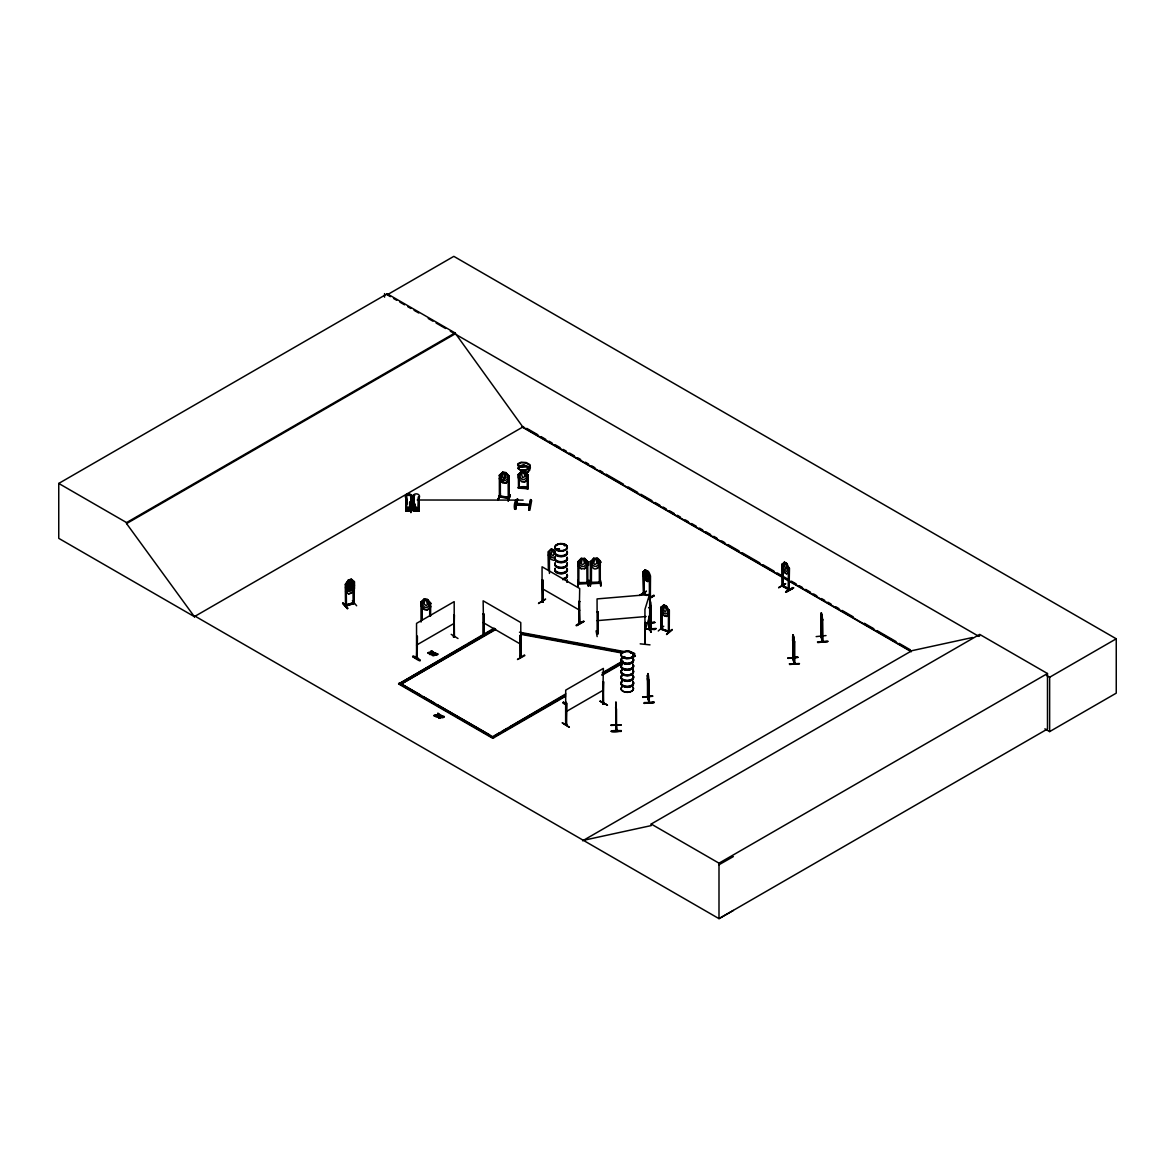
<?xml version="1.0" encoding="UTF-8"?>
<svg xmlns="http://www.w3.org/2000/svg" width="1175" height="1175" viewBox="0 0 1175 1175"><rect width="100%" height="100%" fill="white"/><g stroke="black" fill="none" stroke-linecap="round" stroke-linejoin="round"><path stroke-width="1.5" d="M615.832 704.178L615.95 712.799M616.038 712.27L615.964 715.237L616.008 712.344L615.95 713.122M616.023 703.238L615.847 708.07M650.891 628.816L650.759 606.418M793.125 658.073L794.579 663.758L794.418 641.447L794.094 663.669M822.441 620.121L821.31 612.851L820.928 636.174M345.347 605.962L354.16 603.26L354.072 588.793M353.44 581.757L353.337 603.48M615.847 704.618C615.333 698.89 616.875 705.661 615.817 703.575M649.731 623.147L650.965 628.787M651.317 628.302L650.847 606.535M615.788 711.8C615.612 716.104 615.95 706.718 615.788 710.816M516.618 504.31L529.69 505.059L516.515 504.663L516.633 503.37L529.705 504.281L529.69 505.059L516.515 504.09M529.617 505.544L529.69 504.354M529.705 504.956L516.53 504.604M640.184 643.841L650.01 644.869M615.7 707.13L615.891 705.499L615.906 713.974M615.817 703.678L616.008 702.048M615.979 717.675L615.7 707.027L615.817 714.767M615.979 714.356L616.17 712.726M650.069 603.318L650.304 600.983L650.333 607.416L650.069 604.831M650.201 575.912L649.364 575.265L649.481 595.461M518.146 468.238L520.569 470.25L525.445 470.455L530.351 467.797L530.028 464.698L526.194 462.539L521.157 462.216L517.852 463.714C516.133 467.797 527.972 468.091 518.175 465.932M410.251 508.966L410.942 498.362M417.874 508.966L418.564 498.362M647.88 677.123L648.159 674.773M793.125 638.275L793.389 635.939M821.325 616.361L821.589 614.026M661.026 607.431L661.819 607.666L661.966 629.257M668.737 631.827L668.604 610.104L669.353 610.398L669.236 632.326L660.938 629.139L660.908 607.357L663.684 604.978L666.489 606.065L669.207 610.618L669.148 632.356M346.552 584.078L346.228 587.588M549.327 551.853L548.475 551.618L548.652 569.567M516.633 504.222L516.633 503.517M650.172 599.926L650.392 609.517L650.465 601.806L650.979 607.093M429.888 603.23L429.786 615.744M500.506 475.376L499.478 475.302M518.425 474.494L519.423 474.48L519.218 488.198L519.159 474.318M647.88 696.966L649.32 702.533L649.232 701.181M649.349 702.518L648.747 680.105M792.699 657.413L793.287 658.676L793.11 634.764L794.241 642.035L793.962 641.153M794.212 663.728L792.728 658.088M794.08 663.214L794.535 662.436M822.632 619.533L822.441 641.873L821.266 636.145L822.823 641.814L822.28 619.563M647.631 676.168L647.998 673.716M792.875 637.335L793.228 634.867M821.075 615.421L821.428 612.953M651.347 628.698L650.245 623.22M661.128 628.17L662.054 628.537L660.938 628.346M661.187 628.948L669.353 632.135L669.442 631.342L668.516 631.812M408.18 507.527C407.945 509.965 408.827 506.557 408.988 508.202M416.508 508.731L416.288 507.394M517.499 499.654L515.663 509.348C513.005 510.317 514.503 498.082 517.499 499.654L517.455 498.743M516.398 499.581L514.562 509.245M517.499 498.758L515.663 509.348M528.735 510.185L530.601 499.595L528.735 510.185L529.837 510.258L531.658 500.565L530.557 499.595M524.946 471.439L526.488 477.667L524.344 479.576L522.17 479.444L519.996 477.256L519.996 474.671L521.627 471.381L524.887 471.528L528.236 475.155L524.946 471.439L521.568 471.293L518.366 474.568L518.528 488.154L528.251 488.712L528.177 474.92L527.178 474.817L527.281 488.668M521.641 481.486L524.946 481.779L528.236 478.607L524.931 481.838L521.568 481.633L518.278 477.917L518.278 474.465M518.322 488.08C516.853 486.2 531.614 486.009 527.149 488.638M521.627 471.381L518.263 474.524M523.771 471.968L522.699 471.895L521.641 474.773L522.699 477.696L524.887 476.492L523.786 471.895M527.149 488.08L528.177 487.713M615.817 725.489L616.17 731.129L616.273 703.678M616.552 730.218L616.317 725.372L616.567 731.114L616.493 708.804M520.584 470.264L518.013 468.267M564.382 545.259L565.307 545.479L564.235 545.553M565.013 545.641L564.69 545.347M623.984 656.561L623.308 657.442M624.557 656.693L623.308 656.781L624.924 657.192M630.681 653.021L631.474 652.947L630.652 652.771M630.52 653.08L631.107 653.08M649.893 601.967L650.069 599.808L650.333 601.615M649.79 601.424L650.172 599.793M650.965 610.457L650.583 612.087L649.79 606.579M645.369 622.383L644.899 644.311M648.864 616.493L648.879 629.55L649.775 629.183L649.951 607.504L649.452 629.433M644.884 628.596L654.725 629.594M644.943 644.341L644.943 609.399L649.613 594.256M348.534 583.549L350.429 580.024L352.838 585.679L352.838 588.264L350.943 590.893L349.004 591.495L347.066 590.041L348.476 583.549L345.523 587.897L348.476 590.438L351.457 589.512L354.453 585.223L351.457 582.624L349.474 586.119L348.534 583.549L351.501 582.683M349.474 583.769L348.534 587.001L349.474 589.571L351.413 587.632L350.429 583.476L349.518 583.828M412.645 656.619C427.685 667.106 416.009 654.284 412.645 656.634M569.317 727.222L562.164 722.757L569.214 727.222M645.383 573.312L646.221 570.756M644.943 631.137L649.613 615.994M429.727 653.241C430.887 652.389 430.902 657.501 428.449 652.448L432.606 651.728M648.997 680.868L647.88 673.598L647.66 697.568L647.366 675.155L648.482 685.745M647.366 678.592L648.497 685.862L648.879 684.232M648.497 685.862L648.997 684.32M793.228 645.09L792.611 639.758L793.624 647.028L794.227 645.383M820.943 614.481L821.428 612.836M505.911 472.688L502.606 482.617L505.94 482.954L509.201 479.914M552.177 549.973L551.251 554.13L553.117 556.083L554.086 553.557L552.221 549.929M582.33 558.903L581.258 563.442L582.33 564.764L584.533 563.398L583.417 558.889M594.8 558.727L593.742 563.266L594.8 564.587L597.003 563.222L595.887 558.712M354.307 602.702L353.572 602.951M354.307 603.495L345.714 606.109M499.551 475.111L499.566 497.084L499.551 475.111L500.433 475.464M499.478 478.695L502.606 482.617L499.375 478.71M502.636 472.218L501.064 478.152L503.208 480.457L505.338 480.722L507.453 478.93L507.453 476.345L505.94 472.614L502.606 472.277L499.346 475.317L502.68 472.306L505.867 472.761L509.113 476.286L508.129 476.125L508.246 498.185L508.202 497.069M504.78 473.07L503.708 472.952L502.68 475.758L502.68 477.27L504.78 478.871L505.867 477.667L504.809 473.011M500.447 494.117L497.833 499.683L500.359 494.029M499.962 493.999L498.303 499.625M498.244 499.683L500.433 493.662M499.448 496.041L509.216 497.245M500.359 475.214L500.344 497.201L500.535 496.173M509.113 476.286L509.025 498.259L509.039 476.477L508.232 476.183M505.911 483.028L509.098 479.87M508.188 498.127L508.129 497.113M499.463 496.305L509.113 497.231M510.244 494.866L508.143 500.947L510.288 494.91M508.143 500.947L510.361 495.277M408.797 507.762L408.489 508.819L408.929 507.644M416.493 507.85L416.332 508.819M421.884 602.276L420.914 602.085L420.885 605.595L424.131 609.458L427.436 609.884L430.608 606.755M420.885 605.595L424.19 609.384L427.465 609.825L430.711 606.799M426.305 599.94L425.232 599.793L424.204 602.613L424.204 604.126L426.305 605.727L427.392 604.538L426.334 599.882M427.465 599.485L428.978 605.815L426.863 607.592L424.733 607.313L422.589 604.978L424.16 599.059L427.465 599.485L430.696 603.421M429.639 603.01L430.667 603.172L427.392 599.632L424.131 599.118L420.885 602.143M343.027 603.113C357.494 619.225 332.422 593.067 347.771 608.151M347.286 608.738L343.085 603.054M415.921 507.38L416.273 508.746M648.629 682.499L648.306 683.307L647.631 678.753M784.459 562.091L783.27 567.54L784.812 570.492L786.354 571.388L787.882 570.213L786.736 563.574L784.43 562.238L782.036 564.22L782.212 586.075L789.189 590.026L789.365 568.113L788.484 567.687M527.913 472.321L529.954 469.75L529.367 467.768C526.459 464.815 519.761 463.67 518.219 468.355M778.658 587.808L785.693 583.725M479.606 637.57L486.685 633.589M538.532 603.553L545.611 599.103L538.591 603.216M639.655 595.475L646.338 591.289M663.669 605.14L662.303 610.589L664.125 613.335L665.946 614.04L667.738 612.674L667.738 610.089L666.387 606.183L663.684 604.978M581.199 558.389L579.613 564.529L581.801 566.556L583.99 566.526L586.149 564.441L584.577 558.345L587.911 561.797L587.911 565.248L584.577 568.744L581.199 568.729L577.865 565.337L577.865 561.885L581.199 558.389L584.577 558.404L587.794 561.841L586.839 561.856M596.092 630.857L597.15 636.615M555.011 552.735C555.29 549.21 549.636 547.168 549.812 552.133L549.812 554.717L551.721 557.405L553.616 558.037L555.481 556.612M484.012 614.231L483.131 614.011L484.012 614.231L483.718 636.116L483.131 600.807L520.775 622.544L520.848 657.53L520.378 635.234L520.055 657.075L520.055 656.282L521.024 657.266M484.085 635.22L483.292 634.764M542.439 600.792L542.674 602.143L542.938 580.215L542.057 579.995L542.938 580.215M579.686 622.721L579.598 622.647M579.951 623.293L579.304 601.218L579.069 623.191L579.701 588.513L542.057 566.776L542.057 601.806M643.077 592.876L644.15 593.111L643.166 592.964M644.062 593.816L643.092 593.639M408.18 507.718L408.312 508.114M577.968 585.987L577.703 580.553M577.924 586.354L577.748 580.215M590.438 585.811L590.173 580.377M590.408 586.178L590.232 580.039M782.844 585.576L782.109 585.194L782.814 586.413L783.093 564.485L782.109 564.294M782.374 585.811L789.365 589.85L788.866 588.69M633.957 654.548L635.337 656.017L633.957 655.224L634.544 653.476L630.887 652.874M633.957 655.224L634.544 653.476M649.349 701.725L647.66 696.995M453.947 636.307L453.726 637.129L454.182 614.848L454.431 636.806M566.673 724.05C565.175 723.873 566.952 724.931 566.6 724.887M603.612 703.517L603.363 681.603L602.658 703.766C604.846 703.502 601.717 704.413 603.436 702.518M649.76 594.477L597.062 598.912L597.179 633.913C599.074 634.427 595.417 632.062 598.06 633.207M346.478 583.887L345.435 584.21L345.641 606.168L345.597 584.386L348.417 580.039L351.398 579.128L354.395 581.713L354.453 588.675L351.501 593.023L348.476 593.889L345.582 591.392M345.567 587.779L348.52 590.335L351.354 589.38L354.248 585.106M558.639 549.768L556.832 549.489L558.639 549.21M564.543 545.097L565.043 545.2M623.984 657.471L624.85 657.089M517.94 468.561L519.996 465.667M520.04 465.961L524.212 465.315M587.75 582.741L577.924 582.888L578.996 582.638M600.352 582.536L590.408 582.712L591.48 582.462M647.719 576.147L646.133 576.587L645.383 574.825M524.241 465.462L519.864 465.902M581.243 558.477L577.865 561.885L577.924 583.681L587.75 583.534M590.349 561.768L593.669 558.213L597.047 558.228C608.4 571.535 591.495 547.653 598.618 564.264L596.459 566.35L594.286 566.379L592.082 564.352L593.669 558.213M597.047 568.568C604.714 559.124 597.532 571.314 593.669 568.553L590.349 565.219L590.335 561.709M548.314 555.055L551.192 559.462L554.115 560.431M598.06 632.972L597.179 633.119M649.863 628.61L648.982 628.757M649.863 629.403L648.982 629.521M424.219 599.162L420.988 602.188L421.047 622.06M417.375 657.368L416.934 657.662M416.567 658.25L416.538 623.367L454.182 601.629L454.255 636.542L453.477 636.997L454.431 636.747M453.477 636.997L453.594 636.101M602.658 703.766L603.363 668.399L565.704 690.136L565.63 725.122L566.673 724.843M647.822 581.463L645.369 580.083L643.019 575.309L642.945 571.902L645.413 569.758L644.194 575.221L645.765 578.159L647.322 579.04L648.864 577.865L648.864 575.28L647.704 571.241L645.325 569.802L645.325 580.142L647.748 581.508C655.092 577.938 643.415 560.137 647.748 581.508L650.054 579.334M644.062 575.779L643.812 594.036L643.019 571.858L645.442 569.875M661.731 629.462L661.966 607.548L660.849 607.402L660.849 610.853L663.625 615.377L666.431 616.449L669.207 614.07M660.849 610.853L663.684 615.318L666.489 616.405L669.177 613.952M669.353 610.398L668.413 610.354M668.457 631.283L661.863 628.919L669.148 631.504M666.563 634.192L672.159 629.433L666.622 634.25M672.159 629.756L666.622 634.559M551.251 549.063L548.314 551.604L548.475 569.728M405.874 495.248L405.742 511.037L405.816 495.086L411.191 495.351L411.412 510.993L410.751 495.204M406.403 495.409L407.182 495.395M409.443 495.365L410.222 495.365M410.413 495.365L406.212 495.395M413.835 495.395L414.055 511.052L413.835 495.395L413.086 495.424L413.424 511.052L413.057 495.409L413.688 510.861M414.804 495.395L414.143 495.424M407.358 511.022L406.109 510.831L411.485 510.963L410.809 494.763M409.957 501.989L410.178 510.817M413.35 511.022L419.123 510.963L418.858 497.084M414.114 511.022L413.703 507.673L414.085 508.804L418.315 508.79L418.697 507.644L418.462 510.993M414.349 511.037L414.569 503.752M418.124 510.993L417.801 510.817M578.893 561.929L577.997 561.709L578.893 561.694L578.805 583.696L578.79 582.58L587.867 582.521M599.367 583.123L600.352 582.345M600.352 583.329L590.408 583.505L590.467 561.533L591.524 561.635L591.377 583.461L591.26 582.403L599.441 582.286M436.072 654.637L437.408 653.741C439.083 655.533 433.325 655.165 437.967 654.049M436.072 655.092L437.408 653.741M442.417 717.205L443.753 716.309C445.413 718.101 439.67 717.749 444.312 716.633M442.417 717.661L443.753 716.309M647.469 697.01L648.997 702.621L648.732 680.002M417.169 636.218L416.538 658.323M453.903 637.07L454.431 614.98M451.215 634.353L458 638.524M453.477 636.204L454.505 635.881M417.169 657.956L417.419 636.351M542.057 601.732L542.938 601.952L542.218 601.541M521.024 635.602L520.128 635.381M579.951 601.585L579.069 601.365M644.062 572.166L643.885 594.08L643.43 592.699M649.555 575.515L650.377 575.765L650.377 597.473M650.377 575.765L650.201 597.678L649.481 597.355M520.055 656.517L521.024 656.517L520.363 656.135M524.491 654.96L517.47 659.513L524.843 655.562M576.396 625.027C598.648 613.056 560.974 633.751 583.799 621.56M583.769 621.531L576.793 625.688M643.21 593.742L646.896 595.519M649.628 597.576L653.873 595.182M649.628 598.016L654.211 595.74L648.615 599.074M649.716 598.016L653.932 595.563M566.585 724.946L566.585 703.12L564.455 703.575L563.442 702.209L565.278 703.12L565.748 701.754M566.071 725.21L566.585 703.12M602.907 703.898L603.612 681.75M600.102 701.24L607.504 705.176L600.396 701.123M602.981 703.061L603.7 702.679L602.658 702.973M195.226 616.243L194.463 616.699L58.75 538.341L58.75 483.439L387.221 293.794L455.033 332.936L522.846 426.995L911.095 651.156M387.221 293.794L387.221 294.808L453.829 256.356L1116.25 638.803L1116.25 693.147L1049.642 731.599L1044.883 728.838M58.75 483.439L126.562 522.581L455.033 332.936M733.376 910.449L718.997 918.644L195.138 616.199L194.36 616.64L126.562 523.595L455.033 333.95M194.36 616.64L523.609 426.554M416.538 645.104L454.182 623.367M432.518 652.008L431.078 651.508L431.592 650.73L433.208 652.11L428.831 652.786M427.935 653.212L429.374 652.918M431.078 651.508L432.518 651.552L431.989 652.712M565.528 696.32L492.766 738.326L398.633 683.982L494.132 628.17L495.512 629.638L401.38 683.982L495.512 628.963M398.633 683.982L465.902 645.148M469.031 643.342L492.575 629.756M434.265 715.34L438.657 714.694L437.923 713.313L439.656 714.371L434.794 715.487C429.859 715.399 442.902 717.396 438.51 713.93M783.093 564.485L782.212 564.264M785.957 563.574L786.736 566.967L785.957 569.361L784.43 565.63L785.179 563.119L786.031 563.53M786.736 563.574L784.386 562.135M565.748 693.926L492.766 736.74M602.232 672.864L622.853 660.952M494.352 735.829L499.111 733.082M502.283 731.247L507.042 728.5M510.214 726.664L564.162 695.527M603.818 672.629L606.99 670.793M610.163 668.972L622.853 661.643M398.633 683.307L492.766 737.65L565.528 695.644M602.011 674.567L622.633 662.671M632.165 657.178L635.337 655.342M602.011 675.258L622.633 663.346M632.165 657.853L635.337 656.017M789.101 590.041L789.365 568.113M789.057 571.696L786.78 573.855L784.503 572.357C779.671 560.872 783.035 573.65 786.736 573.738M565.865 703.854A1.645 0.955 0 0 1 564.969 704.016L563.207 703.326L563.442 702.209M782.212 585.209L789.189 589.233M565.704 711.874L603.363 690.136M788.719 571.358L788.484 589.703L788.396 567.657L789.115 568.245M789.438 589.101L783.167 585.693M786.178 592.2C809.267 579.216 769.977 600.381 793.243 588.146M785.825 591.583L792.89 587.529M792.905 587.882L785.884 591.994M582.624 840.801L911.873 650.7L972.533 637.511M583.387 840.345L651.2 825.599L651.2 824.027L979.671 634.383L1047.483 673.525L1047.483 728.999L718.997 918.644L718.997 863.17L1047.483 673.525M979.671 635.954L978.907 636.409L450.304 331.218M1046.499 675.434L1049.642 677.255L1116.25 638.803M718.997 864.756L733.376 856.56M519.291 487.375L518.351 487.317L519.365 487.155M518.469 487.889L528.089 488.477M520.716 469.927L525.152 470.044L529.631 467.621L529.293 464.874L525.901 462.965M346.449 584.195L345.523 584.445M524.153 465.535L526.87 466.357M353.176 602.995L345.347 605.184L353.925 602.481M346.331 605.933L346.228 591.201M499.551 496.849L509.216 498.038M500.344 497.201L500.344 496.114M509.01 498.229L499.478 497.04M566.291 724.711L566.335 702.973M557.376 549.268L557.317 549.503M557.802 549.577L558.771 549.489M793.228 658.69L792.626 636.395M416.89 658.441L416.787 636.718M418.77 510.802L418.462 496.775M419.093 510.978L418.506 496.937M526.797 466.357L529.22 469.677L527.399 471.998L524.006 473.055L527.928 472.321M348.417 580.039L347.066 586.589L349.004 588.043L350.943 587.441L352.838 584.812L351.413 579.275L348.461 580.112L345.435 584.21M353.558 603.715L353.278 581.801L354.395 581.713M354.233 581.728L353.278 581.801M351.457 582.785L348.52 583.623L345.67 587.955M351.501 593.023L348.52 593.933M352.382 600.66L356.642 605.771M431.915 653.168L433.267 652.081L431.078 651.053M649.658 629.462L649.731 575.398M483.292 635.558L484.1 635.983M579.231 622.118L580.039 622.544M661.334 628.214L661.334 629.007L661.217 607.269M586.898 582.506L586.986 583.578L586.81 561.562L587.779 561.768M587.823 583.549L587.764 561.577M600.293 583.373L600.249 561.4L599.309 561.371L599.353 583.402M649.584 628.419L648.762 628.933M600.072 701.24L607.108 704.941M597.913 611.837L597.018 611.925L597.957 612.043L597.869 633.81L597.957 612.043M648.82 607.563L649.76 607.681L648.864 607.754M820.811 614.393L820.855 636.307L822.412 641.814M821.487 614.026L821.736 622.559L821.075 618.006M651.141 632.106L649.085 626.466L651.082 632.062M822.764 620.048L821.824 614.775M821.31 623.191L820.914 617.83L821.942 625.115M822.309 623.484L821.927 624.997M826.025 635.572L816.155 636.6M794.564 641.961L793.228 634.75M827.626 641.726C796.87 643.166 848.717 639.303 817.756 642.593M793.624 647.028L793.125 645.046M787.94 658.367L797.825 657.486M794.491 662.436L793.992 663.273M648.497 675.522L648.218 681.206L647.88 678.636M789.468 663.758L799.426 663.655L789.482 663.831M789.556 664.507L799.426 663.625M652.595 696.026L642.725 697.348L652.58 696.026M642.637 697.025L652.58 696.32M649.305 702.077L647.88 673.598M644.311 703.34L654.181 702.444L644.311 703.37L644.238 702.591L654.181 702.488M644.238 703.047L654.123 702.195M597.062 620.65L646.118 616.523M557.626 548.857L558.492 549.107M624.233 657.589L623.352 657.324M591.333 561.753L590.467 561.533M650.069 610.148L650.465 612.087L650.979 610.545M646.632 622.897L654.901 622.309L646.647 623.337M646.573 623.029L654.901 622.618M649.893 623.705L650.172 622.383M651.317 627.509L650.759 628.346L651.2 606.506M656.105 628.463L646.191 629.183L656.164 628.757M643.342 593.492L643.415 575.412M542.644 602.099L542.688 580.347M579.422 622.97L579.304 601.218M579.774 623.499L579.422 622.177M483.718 635.322L483.057 634.911L484.012 635.146M782.447 585.855L782.447 564.117M782.8 586.369L782.756 564.661M582.33 558.962L583.417 558.947M594.8 558.801L595.887 558.771M599.309 561.679L600.249 561.591M587.823 580.406L588.558 586.281L587.75 580.068M600.293 580.23L601.027 586.105L600.293 579.936M600.352 583.138L590.584 583.505M616.053 703.869L615.979 710.904M615.817 706.689L615.935 709.876L616.038 708.657M615.788 715.854L615.817 707.027M611.088 725.078L621.09 724.843L611.103 725.43M611.088 725.122L621.09 725.137M621.325 730.6C613.849 733.538 602.848 730.013 621.325 730.644M621.34 731.291L611.352 731.129M411.103 509.23L410.707 510.361L406.491 510.391L406.08 507.673L406.153 510.846L405.816 494.793M407.843 507.864C409.194 503.825 407.549 515.825 409.37 507.864M415.465 507.864C416.817 503.825 415.186 515.825 416.993 507.864M406.462 507.673L406.462 508.804L410.677 508.79C411.456 499.728 410.897 526.283 410.545 502.298M406.095 509.127L411.074 508.922M413.718 509.127L418.711 508.922M413.732 509.26L414.114 510.391L418.344 510.361L418.726 509.23M417.184 500.007L523.125 500.109M435.161 715.355C439.479 715.825 438.29 714.694 437.923 713.313M416.787 657.662L417.242 657.119M528.735 509.289L529.014 510.097L530.733 500.359M600.205 582.315L600.205 583.108M525.93 462.95L521.406 462.671L518.469 464.008L518.718 465.961M578.115 583.681L587.867 583.314M502.68 482.47L505.896 482.866M526.503 466.872L521.906 467.312M519.482 632.209L623.763 651.479M523.066 633.56L550.047 638.539M553.645 639.2L562.634 640.86M566.232 641.535L569.816 642.196M573.415 642.857L582.403 644.517M586.002 645.192L607.578 649.173M611.176 649.834L620.165 651.493M520.687 633.619L623.176 652.551M520.687 634.294L621.369 652.903M650.612 631.709L649.085 626.011M407.137 510.846L405.742 511.037M600.322 580.274L600.543 585.693M587.838 580.45L588.073 585.87M551.237 549.224L554.071 550.164M794.183 662.92L792.89 658.147M483.615 636.116L483.762 614.378M649.834 623.734L650.127 610.486M649.981 596.856L649.981 597.649M646.133 570.8L647.719 574.634M646.367 591.245L639.714 595.167M646.896 594.947L643.885 593.522L646.647 595.093M542.938 601.13L542.086 600.998M542.938 601.952L542.292 579.848M484.012 635.939L483.512 634.808M565.953 703.487L565.836 703.296A1.645 0.955 0 0 1 564.969 703.561L562.913 702.518M417.492 657.486L416.934 658.455M387.221 294.808L390.379 296.629M393.537 298.45L396.695 300.271M399.838 302.093L404.567 304.824M407.725 306.646L410.883 308.467M414.041 310.288L418.77 313.02M428.229 318.484L432.958 321.216M436.116 323.037L445.575 328.486M526.782 428.376L537.871 434.779M541.043 436.615L545.802 439.362M548.96 441.183L552.133 443.019M555.305 444.84L560.064 447.587M563.236 449.423L566.394 451.259M569.567 453.08L574.325 455.827M577.498 457.663L580.656 459.484M585.414 462.23L588.587 464.066M591.759 465.887L594.917 467.723M599.676 470.47L602.848 472.291M606.021 474.127L623.455 484.188M628.199 486.935L637.717 492.428M640.874 494.249L651.978 500.653M655.136 502.489L659.895 505.235M663.067 507.057L666.24 508.893M669.412 510.728L674.156 513.46M677.329 515.296L680.501 517.132M685.245 519.864L688.418 521.7M691.59 523.536L696.349 526.283M699.522 528.104L702.679 529.94M705.852 531.761L710.611 534.508M713.783 536.343L716.941 538.165M721.7 540.911L724.872 542.747M728.045 544.568L739.134 550.972M742.306 552.808L759.74 562.869M762.898 564.705L774.002 571.109M777.16 572.93L788.263 579.348M791.421 581.17L796.18 583.916M799.352 585.752L802.525 587.573M805.697 589.409L810.442 592.156M813.614 593.977L816.787 595.813M821.531 598.56L824.703 600.381M827.876 602.217L831.048 604.038M835.807 606.785L838.965 608.621M842.137 610.442L853.226 616.86M864.33 623.264L873.833 628.742M877.005 630.578L896.026 641.55M899.183 643.386L910.287 649.79M521.803 426.848L911.33 651.743M785.385 583.623L778.731 587.471M542.057 588.513L579.701 610.251M483.131 622.544L520.775 644.282M427.935 652.757L430.652 654.284M651.2 824.027L718.997 863.17M401.586 684.1L420.4 694.968M423.543 696.775L434.53 703.12M437.658 704.927L489.432 734.816M434.265 715.781L436.571 717.117M668.413 632.033L668.604 610.104M794.535 663.229L794.418 641.447M483.116 635.778L483.366 613.864M505.94 472.614L509.172 476.521M822.294 641.756L822.177 619.298M650.847 627.949L650.245 623.176M786.853 563.471L789.13 568.318M615.847 725.886L615.92 703.575M792.875 639.92L793.536 644.473L793.448 636.571L793.448 642.358L793.125 639.788M821.325 617.874L821.648 620.444L821.648 614.657M414.555 508.981L413.85 498.391A3.334 2.717 -1.1 0 1 413.864 494.66A3.334 2.717 -1.1 0 1 418.564 494.631A3.334 2.717 -1.1 0 1 418.564 498.479M406.917 508.981L406.227 498.391A3.334 2.717 -1.1 0 1 406.227 494.66A3.334 2.717 -1.1 0 1 410.942 494.631A3.334 2.717 -1.1 0 1 410.942 498.479M621.34 731.379L611.367 731.496M615.788 705.514L615.832 707.629M615.906 710.523L616.038 712.168M615.891 715.795L615.979 717.793M587.911 565.248L584.577 568.744M581.199 568.788L577.865 565.395M418.315 507.659L418.344 510.361M414.305 504.09L414.408 509.304M410.354 502.298L410.457 509.26M410.237 502.312L410.369 509.26M409.576 502.312L409.825 509.26M406.814 496.805L407.005 503.913M406.594 498.89L406.682 504.09L406.462 498.876M406.271 498.861L406.344 504.09M406.462 508.804L406.491 510.391M615.994 711.198L615.979 704.06M1049.642 677.255L1049.642 731.599M821.501 635.851L821.442 636.777L821.281 614.466M792.875 636.923L792.89 658.72M663.743 626.216L658.264 630.99M648.82 616.288L648.762 629.506M647.851 675.214L647.66 697.568M549.43 551.707L549.43 573.444M528.177 474.92L528.251 488.712M520.378 635.234L520.496 657.001M494.132 737.533L400.014 683.189M430.667 603.172L430.579 616.053M429.624 603.025L429.712 615.935M422.001 602.055L422.001 620.165M421.752 602.011L421.928 620.371M384.563 293.588L384.563 297.187M354.351 581.669L354.189 603.553M354.072 581.552L354.072 585.179M346.317 583.946L346.361 605.947M126.562 522.581L126.562 523.595M567.099 562.854A6.198 3.584 0 0 1 561.107 567.363A6.198 3.584 0 0 1 555.114 562.854M567.202 551.824A6.316 3.643 0 0 1 561.107 556.407A6.316 3.643 0 0 1 554.997 551.824M556.642 550.194A6.316 3.643 0 0 1 559.462 549.239M567.099 552.191A6.213 3.584 0 0 1 561.107 556.7A6.213 3.584 0 0 1 555.099 552.191M556.7 550.576A6.213 3.584 0 0 1 557.993 550.003M567.202 551.516A6.316 3.643 0 0 1 561.107 556.098A6.316 3.643 0 0 1 554.997 551.516M556.642 549.885A6.316 3.643 0 0 1 559.462 548.931M567.114 551.178A6.228 3.598 0 0 1 561.107 555.702A6.228 3.598 0 0 1 555.085 551.178M556.7 549.562A6.228 3.598 0 0 1 557.993 548.989M567.099 558.184A6.213 3.584 0 0 1 561.107 562.707A6.213 3.584 0 0 1 555.099 558.184M567.202 557.817A6.316 3.643 0 0 1 561.107 562.414A6.316 3.643 0 0 1 554.997 557.817M567.202 557.508A6.316 3.643 0 0 1 561.107 562.105A6.316 3.643 0 0 1 554.997 557.508M567.114 557.17A6.228 3.598 0 0 1 561.107 561.709A6.228 3.598 0 0 1 555.085 557.17M567.128 563.207A6.242 3.598 0 0 1 561.107 567.745A6.242 3.598 0 0 1 555.07 563.207M567.128 563.442A6.242 3.598 0 0 1 561.107 567.98A6.242 3.598 0 0 1 555.07 563.442M567.099 563.765A6.213 3.584 0 0 1 561.107 568.274A6.213 3.584 0 0 1 555.099 563.765M567.099 569.288A6.213 3.584 0 0 1 561.107 573.797A6.213 3.584 0 0 1 555.099 569.288M567.114 568.274A6.228 3.598 0 0 1 561.107 572.798A6.228 3.598 0 0 1 555.085 568.274M567.202 568.92A6.316 3.643 0 0 1 561.107 573.503A6.316 3.643 0 0 1 554.997 568.92M567.202 568.612A6.316 3.643 0 0 1 561.107 573.194A6.316 3.643 0 0 1 554.997 568.612M567.114 574.267A6.228 3.598 0 0 1 562.707 578.673M567.099 575.28A6.213 3.584 0 0 1 562.707 579.672M567.202 574.913A6.316 3.643 0 0 1 562.737 579.378M567.202 574.604A6.316 3.643 0 0 1 562.737 579.069M567.099 580.318A6.213 3.584 0 0 1 567.099 582.168M632.752 664.492A6.316 3.643 0 0 1 627.288 669.956A6.316 3.643 0 0 1 621.825 664.492M632.664 664.859A6.213 3.584 0 0 1 627.288 670.249A6.213 3.584 0 0 1 621.898 664.859M632.664 669.544A6.213 3.584 0 0 1 627.288 674.935A6.213 3.584 0 0 1 621.898 669.544M632.693 669.677A6.242 3.598 0 0 1 627.288 675.082A6.242 3.598 0 0 1 621.883 669.677M632.693 670.132A6.242 3.598 0 0 1 627.288 675.537A6.242 3.598 0 0 1 621.883 670.132M632.752 658.485A6.316 3.643 0 0 1 627.288 663.963A6.316 3.643 0 0 1 621.825 658.485M632.679 663.86A6.228 3.598 0 0 1 627.288 669.251A6.228 3.598 0 0 1 621.898 663.86M632.664 658.867A6.213 3.584 0 0 1 627.288 664.257A6.213 3.584 0 0 1 621.898 658.867M632.752 664.183A6.316 3.643 0 0 1 627.288 669.647A6.316 3.643 0 0 1 621.825 664.183M632.752 658.176A6.316 3.643 0 0 1 627.288 663.655A6.316 3.643 0 0 1 621.825 658.176M632.664 657.868A6.213 3.584 0 0 1 627.288 663.243A6.213 3.584 0 0 1 621.898 657.868M632.752 681.588A6.316 3.643 0 0 1 627.288 687.052A6.316 3.643 0 0 1 621.825 681.588M632.664 681.955A6.213 3.584 0 0 1 627.288 687.346A6.213 3.584 0 0 1 621.898 681.955M632.693 686.773A6.242 3.598 0 0 1 627.288 692.178A6.242 3.598 0 0 1 621.883 686.773M632.664 670.44A6.213 3.584 0 0 1 627.288 675.816A6.213 3.584 0 0 1 621.898 670.44M632.664 686.993A6.213 3.584 0 0 1 627.288 692.383A6.213 3.584 0 0 1 621.898 686.993M632.752 675.581A6.316 3.643 0 0 1 627.288 681.059A6.316 3.643 0 0 1 621.825 675.581M632.679 680.957A6.228 3.598 0 0 1 627.288 686.347A6.228 3.598 0 0 1 621.898 680.957M632.664 675.963A6.213 3.584 0 0 1 627.288 681.353A6.213 3.584 0 0 1 621.898 675.963M632.752 681.28A6.316 3.643 0 0 1 627.288 686.743A6.316 3.643 0 0 1 621.825 681.28M632.752 675.273A6.316 3.643 0 0 1 627.288 680.751A6.316 3.643 0 0 1 621.825 675.273M632.679 674.949A6.228 3.598 0 0 1 627.288 680.354A6.228 3.598 0 0 1 621.898 674.949M435.484 653.77C431.034 658.632 430.564 650.759 435.91 653.006C434.397 657.736 429.316 653.197 435.484 653.77M435.484 653.315C430.579 658.059 432.65 650.7 436.131 653.858C432.459 658.896 429.272 652.154 435.484 653.315M441.829 716.353C438.187 720.627 437.555 715.002 441.829 716.353M441.829 715.898C437.173 720.495 438.657 713.651 442.417 716.236C439.303 721.553 435.22 714.782 442.006 715.854M437.688 716.853C442.182 720.642 443.592 711.462 437.688 716.853M347.859 586.149L349.401 588.278L347.785 591.466L349.9 588.616L352.03 590.158L350.414 587.955L351.986 584.974L349.944 587.588L347.859 586.149M412.983 656.326L420.136 660.453L412.968 656.37M664.551 605.918L663.669 610.045L665.461 612.072L666.387 609.575L664.624 605.874M797.825 657.178L787.882 658.162L797.825 657.178M415.069 509.26L414.966 504.06L415.039 509.289M557.978 550.208A6.242 3.598 0 0 0 567.334 547.095A6.242 3.598 0 0 0 557.978 543.981A6.242 3.598 0 0 0 557.978 550.208M557.993 550.693A6.213 3.584 0 0 0 567.319 547.594A6.213 3.584 0 0 0 557.993 544.48A6.213 3.584 0 0 0 557.993 550.693M557.978 550.399A6.242 3.598 0 0 0 567.334 547.286A6.242 3.598 0 0 0 557.978 544.157A6.242 3.598 0 0 0 557.978 550.399M567.099 581.831A6.198 3.584 0 0 0 567.099 579.98A6.198 3.584 0 0 1 567.099 581.801M624.175 657.736A6.228 3.598 0 0 0 633.516 654.622A6.228 3.598 0 0 0 624.175 651.508A6.228 3.598 0 0 0 624.175 657.736M624.16 657.956A6.242 3.598 0 0 0 633.531 654.842A6.242 3.598 0 0 0 624.16 651.728A6.242 3.598 0 0 0 624.16 657.956M624.175 658.25A6.213 3.584 0 0 0 633.501 655.136A6.213 3.584 0 0 0 624.175 652.037A6.213 3.584 0 0 0 624.175 658.25"/></g></svg>
